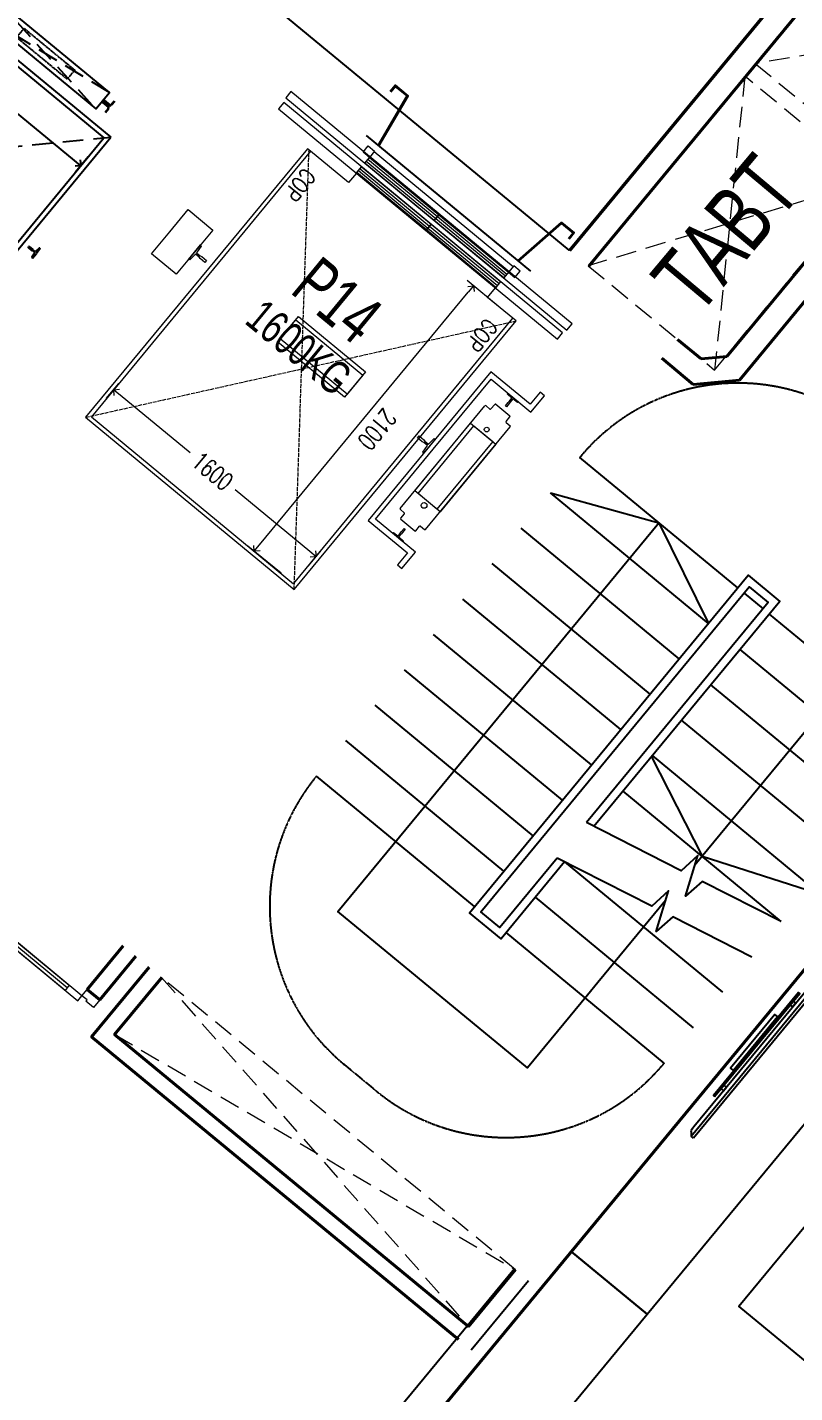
# Model space of a CAD drawing. Header units: millimetres. Extents: x -361702973 to 361248309, y -278557090 to 278849308.
# Drawn here: x -78973 to -74293, y 99618 to 107947 of the extents above; entities that cross this region are included whole.
import ezdxf
from ezdxf.enums import TextEntityAlignment as Align
from ezdxf.xclip import XClip

# ---------------------------------------------------------------- set-up
doc = ezdxf.new("R2010")
doc.units = ezdxf.units.MM
doc.header["$MEASUREMENT"] = 0
doc.header["$XCLIPFRAME"] = 0
doc.set_wipeout_variables(frame=1)
for name, pattern in [('CENTERX2', [4, 2.5, -0.5, 0.5, -0.5]), ('HIDDEN', [0.375, 0.25, -0.125]), ('PHANTOMX2', [5, 2.5, -0.5, 0.5, -0.5, 0.5, -0.5]), ('Xref_NT1+NT2_MBDV Cot vach_220729$0$ACAD_ISO02W100', [15, 12, -3]), ('Xref_NT1+NT2_MBDV Cot vach_220729$0$HIDDEN', [0.375, 0.25, -0.125])]:
    doc.linetypes.add(name, pattern=pattern)
for name, color, linetype in [('A-ANNO-ROOM', 50, 'Continuous'), ('A-CORE-OTLN', 160, 'Continuous'), ('A-DRAIN', 251, 'Continuous'), ('A-FLOR-STRS', 1, 'Continuous'), ('A-FURNITURE', 251, 'Continuous'), ('KT-Net manh', 139, 'Continuous'), ('KT-Noi that', 32, 'Continuous'), ('KT-Tuong', 1, 'Continuous'), ('Xref_NT1+NT2_MBDV Cot vach_220729$0$A-FLOR-STRS-ARROW', 8, 'Continuous'), ('Xref_NT1+NT2_MBDV Cot vach_220729$0$KT-Net manh', 139, 'Continuous'), ('Xref_NT1+NT2_MBDV Cot vach_220729$0$KT-Text', 7, 'Continuous'), ('Xref_NT1+NT2_MBDV Cot vach_220729$0$KT-Thay', 7, 'Continuous'), ('Xref_ST_MBDV Cot vach 30.7.2022$0$KT-Text', 7, 'Continuous')]:
    doc.layers.add(name, color=color, linetype=linetype)
for name, color, linetype, lineweight in [('CUA', 37, 'Continuous', 13), ('KT-lomo nuoc', 3, 'HIDDEN', 5), ('KT-Net cat', 1, 'Continuous', 40), ('SPE-MEP-HVAC', 140, 'Continuous', 0), ('Xref_NT1+NT2_MBDV Cot vach_220729$0$KT-Noi that', 36, 'Continuous', 9)]:
    doc.layers.add(name, color=color, linetype=linetype, lineweight=lineweight)
doc.styles.add('220126_HDN_HBA typical plan$0$211210_HDN_HBA_TYPICAL PLAN CORE OPT 1$0$HBA-Text', font='GOTHIC.TTF')
doc.styles.add('DIM', font='vnsimli.shx', dxfattribs={"width": 0.7})
doc.styles.add('Xref_NT1+NT2_MBDV Cot vach_220729$0$Arial', font='arial.ttf', dxfattribs={"width": 0.7})
doc.styles.add('Xref_NT1+NT2_MBDV Cot vach_220729$0$ROMANS', font='ROMANS.SHX')
doc.styles.add('Xref_NT1+NT2_MBDV Cot vach_220729$0$xref.N.Cot vach tang N2$0$DIM', font='vnsimli.shx', dxfattribs={"width": 0.7})
doc.dimstyles.new('CCU 1-100 A1', dxfattribs={"dimscale": 100, "dimtxt": 2.2, "dimasz": 1, "dimexe": 1, "dimexo": 0, "dimgap": 1, "dimtad": 1, "dimdec": 0, "dimdsep": 46, "dimtxsty": 'DIM', "dimblk1": 'ARCHTICK', "dimblk2": 'ARCHTICK', "dimsah": 1, "dimcen": 0, "dimdle": 1, "dimclrd": 256, "dimclre": 256, "dimclrt": 31, "dimadec": 0, "dimazin": 0, "dimtfac": 1, "dimtdec": 0, "dimtix": 1, "dimtmove": 2, "dimatfit": 3, "dimldrblk": 'ARCHTICK', "dimfxl": 8, "dimtolj": 1, "dimarcsym": 0})
doc.dimstyles.new('Xref_NT1+NT2_MBDV Cot vach_220729$0$xref.N.Cot vach tang N2$0$CCU 1-100 A1', dxfattribs={"dimscale": 100, "dimtxt": 2.2, "dimasz": 1, "dimexe": 1, "dimexo": 0, "dimgap": 1, "dimtad": 1, "dimdec": 0, "dimdsep": 46, "dimtxsty": 'Xref_NT1+NT2_MBDV Cot vach_220729$0$xref.N.Cot vach tang N2$0$DIM', "dimblk1": 'Xref_NT1+NT2_MBDV Cot vach_220729$0$xref.N.Cot vach tang N2$0$_ARCHTICK', "dimblk2": 'Xref_NT1+NT2_MBDV Cot vach_220729$0$xref.N.Cot vach tang N2$0$_ARCHTICK', "dimsah": 1, "dimcen": 0, "dimdle": 1, "dimclrd": 256, "dimclre": 256, "dimclrt": 31, "dimadec": 0, "dimazin": 0, "dimtfac": 1, "dimtdec": 0, "dimtix": 1, "dimtmove": 2, "dimatfit": 3, "dimldrblk": 'Xref_NT1+NT2_MBDV Cot vach_220729$0$xref.N.Cot vach tang N2$0$_ARCHTICK', "dimfxl": 8, "dimtolj": 1, "dimarcsym": 0})

# ---------------------------------------------------------------- blocks, each defined once
blk = doc.blocks.new('weqwq333')
blk.add_wipeout([(790, 0), (790, 22.5), (747.1, 22.5), (747.5, 25), (747.1, 27.5), (996, 27.5), (996, 37.5), (931, 37.5), (931, 57.5), (1231.9, 57.5), (1249.7, 59.1), (1267, 63.8), (1278.5, 73.1), (1290, 82.5), (1290, 102.5), (-160, 102.5), (-160, 82.5), (-148.5, 73.1), (-137, 63.8), (-119.7, 59.1), (-101.9, 57.5), (199, 57.5), (199, 37.5), (134, 37.5), (134, 27.5), (382.9, 27.5), (382.9, 22.5), (340, 22.5), (340, 0)]).dxf.layer = 'A-DRAIN'
at = {"layer": 'A-DRAIN'}
for p, q in [((-160, 102.5), (-160, 82.5)), ((1290, 102.5), (-160, 102.5)), ((-160, 102.5), (-160, 82.5)), ((1290, 82.5), (1290, 102.5)), ((1290, 82.5), (1290, 102.5)), ((-160, 82.5), (1290, 82.5)), ((-137, 63.8), (-160, 82.5)), ((-101.9, 57.5), (1231.9, 57.5)), ((1267, 63.8), (1290, 82.5))]:
    blk.add_line(p, q, dxfattribs=at)
for points in [[(134, 37.5), (996, 37.5), (996, 27.5), (134, 27.5)], [(199, 57.5), (229, 57.5), (229, 37.5), (199, 37.5)], [(340, 22.5), (790, 22.5), (790, 0), (340, 0)], [(931, 57.5), (901, 57.5), (901, 37.5), (931, 37.5)]]:
    blk.add_lwpolyline(points, close=True, dxfattribs=at)
for centre, radius, start, end in [((-101.9, 157.5), 100, 249.44395, 270), ((390, 25), 7.5, 160.52878, 199.47122), ((390, 25), 7.5, 340.52878, 19.47122), ((740, 25), 7.5, 160.52878, 199.47122), ((740, 25), 7.5, 340.52878, 19.47122), ((1231.9, 157.5), 100, 270, 290.55605)]:
    blk.add_arc(centre, radius, start, end, dxfattribs=at)
blk = doc.blocks.new('sl-ss')
at = {"layer": 'A-FURNITURE', "extrusion": (-1.83489e-19, -7.50692e-07, 1), "elevation": 0}
for points in [[(14047.7, 1608.1), (14047.7, 2208.1), (11897.7, 2208), (11897.7, 1608)], [(17641.2, 1606.6), (17641.1, 2206.6), (14047.7, 2208.1), (14047.7, 1608.1)]]:
    blk.add_lwpolyline(points, close=True, dxfattribs=at)
at = {"layer": 'A-FURNITURE', "extrusion": (-1.83489e-19, -7.50692e-07, 1), "elevation": 0.1}
blk.add_lwpolyline([(16691.2, -593.2), (17041.2, -593.2), (17041.1, 1206.8), (14441.1, 1206.7), (14441.2, -593.3), (14791.2, -593.2)], dxfattribs=at)
at = {"layer": 'A-FURNITURE', "extrusion": (1.05814e-19, 7.50692e-07, -1), "xscale": 0.9450000000000022, "yscale": 0.9450000000000022, "zscale": -0.9450000000000011, "rotation": 180.0012522701186}
blk.add_blockref('weqwq333', (-15207.2, 2171.9, -0.1), dxfattribs=at)
at = {"layer": 'KT-Net cat', "extrusion": (-1.83489e-19, -7.50692e-07, 1)}
blk.add_line((21530.2, 2208.2, 0), (11600.1, 2208.3, 0), dxfattribs=at)
blk = doc.blocks.new('_Open90')
at = {"color": 0, "linetype": 'ByBlock', "lineweight": -2}
for p, q in [((0, 0), (-1, 0)), ((-0.5, 0.5), (0, 0)), ((0, 0), (-0.5, -0.5))]:
    blk.add_line(p, q, dxfattribs=at)
blk = doc.blocks.new('*D107')
at = {"layer": 'Defpoints', "color": 5, "transparency": 16777216}
for p, q in [((-2230, 1494.3), (-2230, 1595.8)), ((-730, 1457.2), (-730, 1595.8)), ((-2180, 1545.8), (-1728.4, 1545.8)), ((-780, 1545.8), (-1371.8, 1545.8))]:
    blk.add_line(p, q, dxfattribs=at)
at = {"layer": 'Defpoints', "color": 0, "transparency": 16777216}
for p in [(-2230, 1545.8), (-2230, 1494.3, 0), (-730, 1457.2, 0)]:
    blk.add_point(p, dxfattribs=at)
at = {"layer": 'Defpoints', "color": 5, "transparency": 16777216, "xscale": 50, "yscale": 50, "zscale": 50, "rotation": 180}
blk.add_blockref('_Open90', (-2230, 1545.8), dxfattribs=at)
at = {"layer": 'Defpoints', "color": 5, "transparency": 16777216, "xscale": 50, "yscale": 50, "zscale": 50}
blk.add_blockref('_Open90', (-730, 1545.8), dxfattribs=at)
at = {"layer": 'Defpoints', "color": 5, "transparency": 16777216, "insert": (-1550.1, 1545.8), "char_height": 110, "attachment_point": 5, "style": 'DIM'}
blk.add_mtext('\\A1;1500', dxfattribs=at)
blk = doc.blocks.new('_ARCHTICK')
at = {"color": 0, "linetype": 'ByBlock', "const_width": 0.15}
blk.add_lwpolyline([(-0.5, -0.5), (0.5, 0.5)], dxfattribs=at)
blk = doc.blocks.new('*D108')
at = {"layer": 'Defpoints', "color": 5, "transparency": 16777216}
for p, q in [((-879.1, 1950), (-1000.2, 1950)), ((-950.2, 1900), (-950.2, 1328.3)), ((-950.2, 400), (-950.2, 971.7)), ((-879.1, 350), (-1000.2, 350))]:
    blk.add_line(p, q, dxfattribs=at)
at = {"layer": 'Defpoints', "color": 0, "transparency": 16777216}
for p in [(-879.1, 1950, 0), (-950.2, 350), (-879.1, 350, 0)]:
    blk.add_point(p, dxfattribs=at)
at = {"layer": 'Defpoints', "color": 5, "transparency": 16777216, "xscale": 50, "yscale": 50, "zscale": 50}
for p, rotation in [((-950.2, 1950), 90), ((-950.2, 350), 270)]:
    blk.add_blockref('_Open90', p, dxfattribs=dict(at, rotation=rotation))
at = {"layer": 'Defpoints', "color": 5, "transparency": 16777216, "insert": (-950.2, 1150), "char_height": 110, "attachment_point": 5, "rotation": 90, "style": 'DIM'}
blk.add_mtext('\\A1;1600', dxfattribs=at)
blk = doc.blocks.new('ĂERWER')
at = {"layer": 'Xref_NT1+NT2_MBDV Cot vach_220729$0$KT-Text', "extrusion": (-6.25826e-08, 5.24774e-08, 1), "style": 'Xref_NT1+NT2_MBDV Cot vach_220729$0$Arial', "width": 0.7}
blk.add_text('P14', height=300, rotation=320.44883, dxfattribs=at).set_placement((-77219.8, 105904.6, 0), align=Align.CENTER)
at = {"layer": 'Xref_NT1+NT2_MBDV Cot vach_220729$0$KT-Text', "style": 'Xref_NT1+NT2_MBDV Cot vach_220729$0$Arial', "width": 0.7}
blk.add_text('1600KG', height=200, rotation=320.44883, dxfattribs=at).set_placement((-77421, 105656, 0), align=Align.CENTER)
blk = doc.blocks.new('Xref_NT1+NT2_MBDV Cot vach_220729$0$xref.N.Cot vach tang N2$0$_Open90')
at = {"color": 0, "linetype": 'ByBlock', "lineweight": -2}
for p, q in [((0, 0), (-1, 0)), ((-0.5, 0.5), (0, 0)), ((0, 0), (-0.5, -0.5))]:
    blk.add_line(p, q, dxfattribs=at)
blk = doc.blocks.new('*D44')
at = {"layer": 'Defpoints', "color": 0, "transparency": 16777216}
for p in [(-424.2, -515), (-353.1, -515, 0), (-353.1, -2115, 0)]:
    blk.add_point(p, dxfattribs=at)
at = {"layer": 'Xref_NT1+NT2_MBDV Cot vach_220729$0$KT-Noi that', "color": 5, "transparency": 16777216}
for p, q in [((-353.1, -515), (-474.2, -515)), ((-424.2, -565), (-424.2, -1155)), ((-424.2, -2065), (-424.2, -1511.7)), ((-353.1, -2115), (-474.2, -2115))]:
    blk.add_line(p, q, dxfattribs=at)
at = {"layer": 'Xref_NT1+NT2_MBDV Cot vach_220729$0$KT-Noi that', "color": 5, "transparency": 16777216, "xscale": 50, "yscale": 50, "zscale": 50}
for p, rotation in [((-424.2, -515), 90), ((-424.2, -2115), 270)]:
    blk.add_blockref('Xref_NT1+NT2_MBDV Cot vach_220729$0$xref.N.Cot vach tang N2$0$_Open90', p, dxfattribs=dict(at, rotation=rotation))
at = {"layer": 'Xref_NT1+NT2_MBDV Cot vach_220729$0$KT-Noi that', "color": 5, "transparency": 16777216, "insert": (-424.2, -1333.3), "char_height": 110, "attachment_point": 5, "rotation": 90, "style": 'Xref_NT1+NT2_MBDV Cot vach_220729$0$xref.N.Cot vach tang N2$0$DIM'}
blk.add_mtext('\\A1;1600', dxfattribs=at)
blk = doc.blocks.new('Xref_NT1+NT2_MBDV Cot vach_220729$0$xref.N.Cot vach tang N2$0$_ARCHTICK')
at = {"color": 0, "linetype": 'ByBlock', "const_width": 0.15}
blk.add_lwpolyline([(-0.5, -0.5), (0.5, 0.5)], dxfattribs=at)
blk = doc.blocks.new('*D45')
at = {"layer": 'Defpoints', "color": 0, "transparency": 16777216}
for p in [(-2310, -615), (-210, -615), (-2310, -826.7)]:
    blk.add_point(p, dxfattribs=at)
at = {"layer": 'Xref_NT1+NT2_MBDV Cot vach_220729$0$KT-Noi that', "color": 5, "transparency": 16777216}
for p, q in [((-2310, -615), (-2310, -876.7)), ((-210, -615), (-210, -876.7)), ((-260, -826.7), (-2260, -826.7))]:
    blk.add_line(p, q, dxfattribs=at)
at = {"layer": 'Xref_NT1+NT2_MBDV Cot vach_220729$0$KT-Noi that', "color": 5, "transparency": 16777216, "xscale": 50, "yscale": 50, "zscale": 50, "rotation": 180}
blk.add_blockref('Xref_NT1+NT2_MBDV Cot vach_220729$0$xref.N.Cot vach tang N2$0$_Open90', (-2310, -826.7), dxfattribs=at)
at = {"layer": 'Xref_NT1+NT2_MBDV Cot vach_220729$0$KT-Noi that', "color": 5, "transparency": 16777216, "xscale": 50, "yscale": 50, "zscale": 50}
blk.add_blockref('Xref_NT1+NT2_MBDV Cot vach_220729$0$xref.N.Cot vach tang N2$0$_Open90', (-210, -826.7), dxfattribs=at)
at = {"layer": 'Xref_NT1+NT2_MBDV Cot vach_220729$0$KT-Noi that', "color": 5, "transparency": 16777216, "insert": (-1260, -721.7), "char_height": 110, "attachment_point": 5, "style": 'Xref_NT1+NT2_MBDV Cot vach_220729$0$xref.N.Cot vach tang N2$0$DIM'}
blk.add_mtext('\\A1;2100', dxfattribs=at)
blk = doc.blocks.new('A$C21AF0CCA')
at = {"layer": 'A-ANNO-ROOM', "insert": (1197.6, 814.7), "char_height": 600, "attachment_point": 2, "rotation": 0.10543, "style": '220126_HDN_HBA typical plan$0$211210_HDN_HBA_TYPICAL PLAN CORE OPT 1$0$HBA-Text'}
blk.add_mtext_dynamic_manual_height_columns('A2a+', width=722857412.874, gutter_width=9765.6, heights=[0], dxfattribs=at)
blk = doc.blocks.new('*U291')
at = {"layer": 'KT-lomo nuoc', "ltscale": 500}
for p, q in [((1782.9, 2159), (347, -286.5)), ((2129.9, 1872.4), (0, 0))]:
    blk.add_line(p, q, dxfattribs=at)
blk.add_lwpolyline([(1782.9, 2159), (2129.9, 1872.4), (347, -286.5), (0, 0)], close=True, dxfattribs=at)
blk = doc.blocks.new('*U281')
at = {"linetype": 'HIDDEN', "ltscale": 500}
for p, q in [((1052.4, 463.6), (403.1, -915.2)), ((1455.5, -451.6), (0, 0))]:
    blk.add_line(p, q, dxfattribs=at)
blk.add_lwpolyline([(1052.4, 463.6), (1455.5, -451.6), (403.1, -915.2), (0, 0)], close=True, dxfattribs=at)
blk = doc.blocks.new('*U280')
at = {"linetype": 'HIDDEN', "ltscale": 500}
for p, q in [((1372.7, 604.7), (403.1, -915.2)), ((1775.8, -310.5), (0, 0))]:
    blk.add_line(p, q, dxfattribs=at)
blk.add_lwpolyline([(1372.7, 604.7), (1775.8, -310.5), (403.1, -915.2), (0, 0)], close=True, dxfattribs=at)
blk = doc.blocks.new('*U309')
blk.add_line((-70, -100), (-70, -700))
for points in [[(-900, 100), (-840, 100), (-840, 40), (-850, 40), (-850, 0), (-900, 0)], [(0, 100), (-60, 100), (-60, 40), (-50, 40), (-50, 0), (0, 0)], [(-50, 0), (-50, -800), (-90, -800), (-90, 0)], [(-50, -100), (-90, -100), (-90, -700), (-50, -700)]]:
    blk.add_lwpolyline(points, close=True)
at = {"linetype": 'HIDDEN'}
blk.add_arc((-50, 0), 800, 180, 270, dxfattribs=at)
blk = doc.blocks.new('trucktnuoctang36')
at = {"layer": 'KT-Net cat', "elevation": 0}
for points in [[(10696.2, 1967), (10476.5, 1701)], [(12740.6, -434.3), (10503.3, 1412.9), (10853.9, 1836.9)], [(10773.3, 1903.4), (10553.6, 1637.4)], [(12804.3, -357.2), (10644.1, 1426.3), (10931, 1773.1)], [(10476.5, 1701), (10553.6, 1637.4)]]:
    blk.add_lwpolyline(points, dxfattribs=at)
at = {"layer": 'KT-Tuong'}
for p, q in [((12804.3, -357.2, 0), (13090.5, -9.9, 0)), ((12817.8, -498, 0), (13167.6, -73.6, 0))]:
    blk.add_line(p, q, dxfattribs=at)
at = {"layer": 'CUA', "xscale": -0.9999999999999982, "rotation": 230.4488274522181}
blk.add_blockref('*U309', (10476.5, 1701, 0), dxfattribs=at)
at = {"layer": 'KT-lomo nuoc', "linetype": 'HIDDEN', "xscale": -0.9999999999999997, "rotation": 10.8976534755902}
blk.add_blockref('*U291', (13089.7, -9.6, 0), dxfattribs=at)
at = {"layer": 'SPE-MEP-HVAC', "linetype": 'HIDDEN', "ltscale": 1000, "xscale": -1, "rotation": 254.2212213649985}
for name, p in [('*U281', (15322.6, 6712.5, 0)), ('*U280', (14303.8, 5478.9, 0))]:
    blk.add_blockref(name, p, dxfattribs=at)
blk = doc.blocks.new('răer')
at = {"layer": 'KT-Net cat', "ltscale": 0.5, "extrusion": (-0.000165563, 3.50768e-08, 1)}
for p, q in [((2901, 4649.4, 0.5), (1951, 4649.6, 0.3)), ((3100.9, 4449.3, 0.5), (2901, 4649.4, 0.5)), ((2838.8, 4499.4, 0.5), (201, 4500, 0)), ((2950.9, 4387.2, 0.5), (2838.8, 4499.4, 0.5)), ((3100.9, 4199.3, 0.5), (3100.9, 4449.3, 0.5)), ((2950.9, 4199.4, 0.5), (2950.9, 4387.2, 0.5)), ((2950.7, 3499.4, 0.5), (200.7, 3500, 0)), ((2950.7, 3349.4, 0.5), (200.7, 3350, 0))]:
    blk.add_line(p, q, dxfattribs=at)
at = {"layer": 'Xref_NT1+NT2_MBDV Cot vach_220729$0$A-FLOR-STRS-ARROW', "extrusion": (-0.000165563, 3.50768e-08, 1), "elevation": 0}
for points in [[(5286.3, 6948.6), (5404.1, 6422), (5538, 6400.2), (5299.4, 6299.6), (5435.7, 6281.1), (5577.2, 5648.5)], [(5567.2, 6948.5), (5685, 6421.9), (5818.9, 6400.1), (5580.3, 6299.5), (5716.6, 6281), (5858.1, 5648.4)]]:
    blk.add_lwpolyline(points, dxfattribs=at)
at = {"layer": 'Xref_NT1+NT2_MBDV Cot vach_220729$0$KT-Net manh', "linetype": 'Xref_NT1+NT2_MBDV Cot vach_220729$0$HIDDEN', "extrusion": (-0.000165563, 3.50768e-08, 1), "elevation": 0}
for points in [[(3886.5, 6949.2, 0.414131), (2636.3, 5699.7), (2636.2, 5449.2, 0.414131), (3885.9, 4199.2, 1.000029)], [(6406.3, 6948.3, -0.414131), (7656, 5698.3), (7656, 5447.7, -0.414131), (6405.7, 4198.3, -1.000029)]]:
    blk.add_lwpolyline(points, format="xyb", dxfattribs=at)
at = {"layer": 'Xref_NT1+NT2_MBDV Cot vach_220729$0$KT-Net manh', "extrusion": (-0.000165563, 3.50768e-08, 1), "elevation": 0}
for points in [[(5015.2, 5698.6), (5286.2, 6323.5), (5036.3, 6948.6)], [(5637.1, 6323.4), (6286.2, 6323.3), (6386.2, 6323.3), (6961.1, 6323.2), (6960.8, 4823.2), (3885.8, 4823.8)], [(3886.2, 6323.8), (5356.2, 6323.5)], [(4165.7, 4198.8), (3885.8, 4823.8), (4166, 5448.8)]]:
    blk.add_lwpolyline(points, dxfattribs=at)
at = {"layer": 'Xref_NT1+NT2_MBDV Cot vach_220729$0$KT-Thay', "extrusion": (-0.000165563, 2.22406e-08, 1)}
for p, q in [((3886.3, 6948.8, 0.6), (3886, 5698.8, 0.6)), ((4166.3, 6948.8, 0.7), (4166, 5698.8, 0.7)), ((4446.3, 6948.7, 0.7), (4446, 5698.7, 0.7)), ((4726.3, 6948.6, 0.8), (4726, 5698.6, 0.8)), ((5006.3, 6948.6, 0.8), (5006, 5698.6, 0.8)), ((5286.3, 6948.5, 0.9), (5286, 5698.5, 0.9)), ((5846.3, 6948.4, 1), (5846, 5698.4, 1)), ((6126.3, 6948.3, 1), (6126, 5698.3, 1)), ((6406.3, 6948.3, 1.1), (6406, 5698.3, 1.1)), ((3886, 5448.8, 0.6), (3885.7, 4198.8, 0.6)), ((4166, 5448.8, 0.7), (4165.7, 4198.8, 0.7)), ((4446, 5448.7, 0.7), (4445.7, 4198.7, 0.7)), ((4726, 5448.6, 0.8), (4725.7, 4198.6, 0.8)), ((5006, 5448.6, 0.8), (5005.7, 4198.6, 0.8)), ((5286, 5448.5, 0.9), (5285.7, 4198.5, 0.9)), ((5566, 5448.5, 0.9), (5565.7, 4198.5, 0.9)), ((5846, 5448.4, 1), (5845.7, 4198.4, 1)), ((6126, 5448.3, 1), (6125.7, 4198.3, 1)), ((6406, 5448.3, 1.1), (6405.7, 4198.3, 1.1))]:
    blk.add_line(p, q, dxfattribs=at)
at = {"layer": 'Xref_NT1+NT2_MBDV Cot vach_220729$0$KT-Thay', "extrusion": (-0.000165563, 3.50768e-08, 1)}
blk.add_line((3886, 5498.8, 0.6), (3886, 5648.8, 0.6), dxfattribs=at)
at = {"layer": 'Xref_NT1+NT2_MBDV Cot vach_220729$0$KT-Thay', "extrusion": (-0.000165563, 3.50768e-08, 1), "elevation": 0}
for points in [[(5846.9, 5698.4), (6456, 5698.3), (6456, 5448.3), (3786, 5448.8), (3786, 5698.8), (5566, 5698.5)], [(5858.1, 5648.4), (6406, 5648.3), (6406, 5498.3), (3836, 5498.8), (3836, 5648.8), (5577.2, 5648.5)]]:
    blk.add_lwpolyline(points, dxfattribs=at)
blk = doc.blocks.new('TM 1000kg')
at = {"layer": 'KT-Net manh'}
for p, q in [((-2850, 2500), (-2850, 1742.2)), ((-2832, 2500), (-2832, 1754.4)), ((-2550, 1692.7), (-2832, 1754.4)), ((-2500, 1800), (-2500, 500)), ((-2850, 1742.2), (-2847, 1742.2)), ((-2847, 1742.2), (-2847, 1739.2)), ((-2550, 1674.2), (-2847, 1739.2)), ((-2550, 625.8), (-2847, 560.8)), ((-2550, 607.3), (-2832, 545.6)), ((-2850, 557.8), (-2847, 557.8)), ((-2850, -100), (-2850, 557.8)), ((-2847, 557.8), (-2847, 560.8)), ((-2832, -100), (-2832, 545.6))]:
    blk.add_line(p, q, dxfattribs=at)
at = {"layer": 'KT-Net manh', "const_width": 2}
for points in [[(-2847, 1742.2), (-2832, 1754.4)], [(-2847, 557.8), (-2832, 545.6)]]:
    blk.add_lwpolyline(points, dxfattribs=at)
at = {"layer": 'KT-Net manh', "ltscale": 2}
for points in [[(-2510, 1700), (-2500, 1700), (-2500, 1650), (-2550, 1650), (-2550, 1700), (-2540, 1700), (-2540, 1690), (-2541.6, 1690), (-2541.6, 1698.4), (-2548.4, 1698.4), (-2548.4, 1651.6), (-2501.6, 1651.6), (-2501.6, 1698.4), (-2508.4, 1698.4), (-2508.4, 1690), (-2510, 1690)], [(-2510, 600), (-2500, 600), (-2500, 650), (-2550, 650), (-2550, 600), (-2540, 600), (-2540, 610), (-2541.6, 610), (-2541.6, 601.6), (-2548.4, 601.6), (-2548.4, 648.4), (-2501.6, 648.4), (-2501.6, 601.6), (-2508.4, 601.6), (-2508.4, 610), (-2510, 610)]]:
    blk.add_lwpolyline(points, close=True, dxfattribs=at)
at = {"layer": 'KT-Noi that', "linetype": 'Continuous', "ltscale": 2}
for p, q in [((-2460, 2080, 0), (-2460, 1700, 0)), ((-2400, 2080, 0), (-2460, 2080, 0)), ((-2400, 220, 0), (-2400, 2080, 0)), ((-2370, 220, 0), (-2370, 2080, 0)), ((-2370, 2080, 0), (-2310, 2080, 0)), ((-2310, 220, 0), (-2310, 2080, 0)), ((-2310, 1981, 0), (-700, 1981, 0)), ((-2230, 1950, 0), (-730, 1950, 0)), ((-2230, 1950, 0), (-2230, 1650, 0)), ((-730, 1950, 0), (-730, 350, 0)), ((-700, 1981, 0), (-700, 319, 0)), ((-2441.3, 620, 0), (-2441.3, 1680, 0)), ((-2411, 1680, 0), (-2441.3, 1680, 0)), ((-2411, 620, 0), (-2411, 1680, 0)), ((-2348, 625, 0), (-2348, 1675, 0)), ((-2348, 1675, 0), (-2314, 1675, 0)), ((-2314, 625, 0), (-2314, 1675, 0)), ((-2455, 650, 0), (-2455, 1650, 0)), ((-2310, 1650, 0), (-2230, 1650, 0)), ((-2411, 1150, 0), (-2441.3, 1150, 0)), ((-2314, 1150, 0), (-2348, 1150, 0)), ((-2460, 220, 0), (-2460, 600, 0)), ((-2411, 620, 0), (-2441.3, 620, 0)), ((-2348, 625, 0), (-2314, 625, 0)), ((-2310, 650, 0), (-2230, 650, 0)), ((-2230, 350, 0), (-2230, 650, 0)), ((-2230, 350, 0), (-730, 350, 0)), ((-2310, 319, 0), (-700, 319, 0)), ((-2400, 220, 0), (-2460, 220, 0)), ((-2370, 220, 0), (-2310, 220, 0))]:
    blk.add_line(p, q, dxfattribs=at)
at = {"layer": 'KT-Noi that', "linetype": 'Continuous'}
for p, q in [((-1572.5, 2077, 0), (-1572.5, 2082, 0)), ((-1572.5, 2082, 0), (-1535, 2082, 0)), ((-1569.5, 2074, 0), (-1540.1, 2070.9, 0)), ((-1540, 2021, 0), (-1540, 2050, 0)), ((-1539, 2020, 0), (-1535, 2020, 0)), ((-1537.1, 2054.1, 0), (-1537.1, 2067.9, 0)), ((-1497.5, 2082, 0), (-1535, 2082, 0)), ((-1531, 2020, 0), (-1535, 2020, 0)), ((-1532.9, 2054.1, 0), (-1532.9, 2067.9, 0)), ((-1530, 2021, 0), (-1530, 2050, 0)), ((-1500.5, 2074, 0), (-1529.9, 2070.9, 0)), ((-1497.5, 2077, 0), (-1497.5, 2082, 0)), ((-603.5, 1460, 0), (-574.4, 1460, 0)), ((-603.5, 1456.8, 0), (-603.5, 1460, 0)), ((-603.5, 1456.8, 0), (-574.4, 1456.8, 0)), ((-568.2, 1406.2, 0), (-568.2, 1450.6, 0)), ((-565, 1406.2, 0), (-565, 1450.6, 0)), ((-555, 1406.2, 0), (-555, 1450.6, 0)), ((-551.8, 1406.2, 0), (-551.8, 1450.6, 0)), ((-516.5, 1460, 0), (-545.6, 1460, 0)), ((-516.5, 1456.8, 0), (-545.6, 1456.8, 0)), ((-516.5, 1456.8, 0), (-516.5, 1460, 0)), ((-558, 1403.2, 0), (-562, 1403.2, 0)), ((-558, 1400, 0), (-562, 1400, 0)), ((-558, 500, 0), (-562, 500, 0)), ((-603.5, 443.2, 0), (-574.4, 443.2, 0)), ((-603.5, 440, 0), (-574.4, 440, 0)), ((-568.2, 493.8, 0), (-568.2, 449.4, 0)), ((-565, 493.8, 0), (-565, 449.4, 0)), ((-558, 496.8, 0), (-562, 496.8, 0)), ((-555, 493.8, 0), (-555, 449.4, 0)), ((-551.8, 493.8, 0), (-551.8, 449.4, 0)), ((-516.5, 443.2, 0), (-545.6, 443.2, 0)), ((-516.5, 440, 0), (-545.6, 440, 0)), ((-1540, 279, 0), (-1540, 250, 0)), ((-1539, 280, 0), (-1535, 280, 0)), ((-1531, 280, 0), (-1535, 280, 0)), ((-1530, 279, 0), (-1530, 250, 0)), ((-1572.5, 223, 0), (-1572.5, 218, 0)), ((-1572.5, 218, 0), (-1535, 218, 0)), ((-1569.5, 226, 0), (-1540.1, 229.1, 0)), ((-1537.1, 245.9, 0), (-1537.1, 232.1, 0)), ((-1497.5, 218, 0), (-1535, 218, 0)), ((-1532.9, 245.9, 0), (-1532.9, 232.1, 0)), ((-1500.5, 226, 0), (-1529.9, 229.1, 0)), ((-1497.5, 223, 0), (-1497.5, 218, 0))]:
    blk.add_line(p, q, dxfattribs=at)
at = {"layer": 'KT-Noi that', "linetype": 'HIDDEN', "ltscale": 500}
for p, q in [((-2370, 1981, 0), (-700, 319, 0)), ((-2370, 319, 0), (-700, 1981, 0)), ((-495, 1400, 0), (-625, 500, 0)), ((-495, 500, 0), (-625, 1400, 0))]:
    blk.add_line(p, q, dxfattribs=at)
at = {"layer": 'KT-Noi that', "linetype": 'CENTERX2'}
for p, q in [((-1815, 1236, 0), (-1815, 1066.7, 0)), ((-1155, 1236, 0), (-1155, 1066.7, 0))]:
    blk.add_line(p, q, dxfattribs=at)
at = {"layer": 'KT-Noi that', "linetype": 'Continuous', "ltscale": 2, "elevation": 0}
for points in [[(-2485, 1700), (-2445, 1700), (-2445, 1650), (-2485, 1650)], [(-495, 1400), (-625, 1400), (-625, 500), (-495, 500)], [(-2485, 600), (-2445, 600), (-2445, 650), (-2485, 650)]]:
    blk.add_lwpolyline(points, close=True, dxfattribs=at)
at = {"layer": 'KT-Noi that', "linetype": 'PHANTOMX2', "elevation": 0}
for points in [[(-1635, 1186), (-1635, 1114), (-1995, 1114), (-1995, 1186)], [(-975, 1186), (-975, 1114), (-1335, 1114), (-1335, 1186)], [(-524, 1150), (-524, 750), (-596, 750), (-596, 1150)]]:
    blk.add_lwpolyline(points, close=True, dxfattribs=at)
at = {"layer": 'KT-Noi that', "linetype": 'Continuous'}
for centre, radius, start, end in [((-1569.5, 2077, 0), 3, 180, 270), ((-1540.1, 2067.9, 0), 3, 0, 90), ((-1542.3, 2054.7, 0), 5.25, 295.66972, 353.31728), ((-1539, 2021, 0), 1, 180, 270), ((-1529.9, 2067.9, 0), 3, 90, 180), ((-1527.7, 2054.7, 0), 5.25, 186.68272, 244.33028), ((-1531, 2021, 0), 1, 270, 0), ((-1500.5, 2077, 0), 3, 270, 0), ((-574.4, 1450.6, 0), 9.4, 0, 90), ((-574.4, 1450.6, 0), 6.2, 0, 90), ((-545.6, 1450.6, 0), 9.4, 90, 180), ((-545.6, 1450.6, 0), 6.2, 90, 180), ((-562, 1406.2, 0), 6.2, 180, 270), ((-562, 1406.2, 0), 3, 180, 270), ((-558, 1406.2, 0), 3, 270, 0), ((-558, 1406.2, 0), 6.2, 270, 0), ((-562, 493.8, 0), 6.2, 90, 180), ((-558, 493.8, 0), 6.2, 0, 90), ((-574.4, 449.4, 0), 6.2, 270, 0), ((-574.4, 449.4, 0), 9.4, 270, 0), ((-562, 493.8, 0), 3, 90, 180), ((-558, 493.8, 0), 3, 0, 90), ((-545.6, 449.4, 0), 9.4, 180, 270), ((-545.6, 449.4, 0), 6.2, 180, 270), ((-1539, 279, 0), 1, 90, 180), ((-1542.3, 245.3, 0), 5.25, 6.68272, 64.33028), ((-1527.7, 245.3, 0), 5.25, 115.66972, 173.31728), ((-1531, 279, 0), 1, 0, 90), ((-1569.5, 223, 0), 3, 90, 180), ((-1540.1, 232.1, 0), 3, 270, 0), ((-1529.9, 232.1, 0), 3, 180, 270), ((-1500.5, 223, 0), 3, 0, 90)]:
    blk.add_arc(centre, radius, start, end, dxfattribs=at)
at = {"layer": 'Defpoints', "color": 5}
for base, p1, p2, angle, picture, middle in [((-950.2, 350), (-879.1, 1950, 0), (-879.1, 350, 0), 90, '*D108', (-950.2, 1150)), ((-2230, 1545.8), (-730, 1457.2, 0), (-2230, 1494.3, 0), 180, '*D107', (-1550.1, 1545.8))]:
    dim = blk.add_linear_dim(base=base, p1=p1, p2=p2, angle=angle, dimstyle='CCU 1-100 A1', override={"dimscale": 50, "dimblk1": 'Open90', "dimblk2": 'Open90', "dimclrd": 5, "dimclre": 5, "dimclrt": 5, "dimlwd": 65535, "dimlwe": 65535}, dxfattribs=at)
    dim.commit()
    dim.dimension.update_dxf_attribs({"geometry": picture, "text_midpoint": middle, "dimtype": 128})
blk = doc.blocks.new('Xref_NT1+NT2_MBDV Cot vach_220729$0$TMCC')
at = {"layer": 'Xref_NT1+NT2_MBDV Cot vach_220729$0$KT-Noi that', "linetype": 'Continuous', "ltscale": 2}
for p, q in [((-1938.3, -164.7, 0), (-1932.3, -167.2, 0)), ((-1938.3, -247.2, 0), (-1938.3, -164.7, 0)), ((-1839.3, -261.4, 0), (-1839.3, -150.6, 0)), ((-1798.8, -146, 0), (-1834.7, -146, 0)), ((-1794.2, -141.4, 0), (-1794.2, -110.6, 0)), ((-978.4, -106, 0), (-1789.6, -106, 0)), ((-1652, -306, 0), (-1652, -106, 0)), ((-1652, -106, 0), (-1118, -106, 0)), ((-1652, -281, 0), (-1652, -131, 0)), ((-1652, -131, 0), (-1118, -131, 0)), ((-1118, -106, 0), (-1118, -306, 0)), ((-1118, -131, 0), (-1118, -281, 0)), ((-973.8, -141.4, 0), (-973.8, -110.6, 0)), ((-933.9, -146, 0), (-969.2, -146, 0)), ((-929.3, -261.4, 0), (-929.3, -150.6, 0)), ((-837.8, -167.2, 0), (-831.8, -164.7, 0)), ((-831.8, -164.7, 0), (-831.8, -247.2, 0)), ((-2515, -215, 0), (-2515, -2440, 0)), ((-2465, -215, 0), (-2515, -215, 0)), ((-2465, -2440, 0), (-2465, -215, 0)), ((-1932.3, -244.7, 0), (-1938.3, -247.2, 0)), ((-1932.3, -167.2, 0), (-1930.1, -202.2, 0)), ((-1930.1, -209.7, 0), (-1932.3, -244.7, 0)), ((-1930.1, -202.2, 0), (-1905.4, -202.2, 0)), ((-1905.4, -209.7, 0), (-1930.1, -209.7, 0)), ((-1905.4, -202.2, 0), (-1895.4, -202, 0)), ((-1895.4, -210.5, 0), (-1905.4, -209.7, 0)), ((-1895.4, -202, 0), (-1870, -201.5, 0)), ((-1870, -210.5, 0), (-1895.4, -210.5, 0)), ((-1870, -201.5, 0), (-1870, -210.5, 0)), ((-900, -210.5, 0), (-900, -201.5, 0)), ((-900, -201.5, 0), (-874.6, -201.5, 0)), ((-874.6, -210, 0), (-900, -210.5, 0)), ((-874.6, -201.5, 0), (-864.6, -202.2, 0)), ((-864.6, -209.7, 0), (-874.6, -210, 0)), ((-864.6, -202.2, 0), (-840, -202.2, 0)), ((-840, -209.7, 0), (-864.6, -209.7, 0)), ((-840, -202.2, 0), (-837.8, -167.2, 0)), ((-837.8, -244.7, 0), (-840, -209.7, 0)), ((-831.8, -247.2, 0), (-837.8, -244.7, 0)), ((-1798.8, -266, 0), (-1834.7, -266, 0)), ((-1794.2, -301.4, 0), (-1794.2, -270.6, 0)), ((-978.4, -306, 0), (-1789.6, -306, 0)), ((-1118, -281, 0), (-1652, -281, 0)), ((-1118, -306, 0), (-1652, -306, 0)), ((-973.8, -301.4, 0), (-973.8, -270.6, 0)), ((-933.9, -266, 0), (-969.2, -266, 0)), ((-1439.5, -419, 0), (-1442, -411, 0)), ((-1442, -411, 0), (-1328, -411, 0)), ((-1328, -411, 0), (-1330.5, -419, 0)), ((-185, -490, 0), (-2310, -490, 0)), ((-2310, -490, 0), (-2310, -515, 0)), ((-1390, -423, 0), (-1439.5, -419, 0)), ((-1393, -462, 0), (-1390, -452, 0)), ((-1393, -500, 0), (-1393, -462, 0)), ((-1390, -452, 0), (-1390, -423, 0)), ((-1330.5, -419, 0), (-1380, -423, 0)), ((-1380, -423, 0), (-1380, -452, 0)), ((-1380, -452, 0), (-1377, -462, 0)), ((-1377, -462, 0), (-1377, -500, 0)), ((-185, -2140, 0), (-185, -490, 0)), ((-210, -515, 0), (-2310, -515, 0)), ((-2310, -515, 0), (-2310, -715, 0)), ((-1377, -500, 0), (-1393, -500, 0)), ((-210, -2115, 0), (-210, -515, 0)), ((-2510, -665, 0), (-2560, -665, 0)), ((-2560, -665, 0), (-2560, -715, 0)), ((-2510, -715, 0), (-2510, -665, 0)), ((-2560, -715, 0), (-2510, -715, 0)), ((-2555, -1815, 0), (-2555, -715, 0)), ((-2310, -715, 0), (-2385, -715, 0)), ((-1485, -1000, 0), (-1285, -1000, 0)), ((-1485, -1530, 0), (-1485, -1000, 0)), ((-1460, -1000, 0), (-1310, -1000, 0)), ((-1460, -1530, 0), (-1460, -1000, 0)), ((-1310, -1000, 0), (-1310, -1530, 0)), ((-1285, -1000, 0), (-1285, -1530, 0)), ((-1285, -1530, 0), (-1485, -1530, 0)), ((-1310, -1530, 0), (-1460, -1530, 0)), ((-2560, -1865, 0), (-2560, -1815, 0)), ((-2560, -1815, 0), (-2510, -1815, 0)), ((-2510, -1815, 0), (-2510, -1865, 0)), ((-2385, -1815, 0), (-2310, -1815, 0)), ((-2310, -1815, 0), (-2310, -2115, 0)), ((-2510, -1865, 0), (-2560, -1865, 0)), ((-2310, -2115, 0), (-210, -2115, 0)), ((-2310, -2115, 0), (-2310, -2140, 0)), ((-2310, -2140, 0), (-185, -2140, 0)), ((-1393, -2218, 0), (-1393, -2180, 0)), ((-1393, -2180, 0), (-1377, -2180, 0)), ((-1390, -2228, 0), (-1393, -2218, 0)), ((-1390, -2257, 0), (-1390, -2228, 0)), ((-1377, -2218, 0), (-1380, -2228, 0)), ((-1380, -2228, 0), (-1380, -2257, 0)), ((-1377, -2180, 0), (-1377, -2218, 0)), ((-1442, -2269, 0), (-1439.5, -2261, 0)), ((-1328, -2269, 0), (-1442, -2269, 0)), ((-1439.5, -2261, 0), (-1390, -2257, 0)), ((-1380, -2257, 0), (-1330.5, -2261, 0)), ((-1330.5, -2261, 0), (-1328, -2269, 0)), ((-2515, -2440, 0), (-2465, -2440, 0))]:
    blk.add_line(p, q, dxfattribs=at)
at = {"layer": 'Xref_NT1+NT2_MBDV Cot vach_220729$0$KT-Noi that', "linetype": 'Xref_NT1+NT2_MBDV Cot vach_220729$0$ACAD_ISO02W100', "ltscale": 2}
for p, q in [((-185, -490, 0), (-2310, -2127.5, 0)), ((-185, -2140, 0), (-2310, -490, 0))]:
    blk.add_line(p, q, dxfattribs=at)
at = {"layer": 'Xref_NT1+NT2_MBDV Cot vach_220729$0$KT-Noi that', "linetype": 'Continuous', "ltscale": 2, "elevation": 0}
for points in [[(-1385, -411), (-796.8, -411), (-796.8, -100), (-701.8, -100), (-701.8, -65), (-831.8, -65), (-831.8, -381), (-1385, -381), (-1938.3, -381), (-1938.3, -65), (-2068.3, -65), (-2068.3, -100), (-1973.3, -100), (-1973.3, -411), (-1385, -411)], [(-2385, -2430), (-2385, -225), (-2435, -225), (-2435, -2430)], [(-2510, -715), (-2465, -715), (-2465, -1265), (-2510, -1265)], [(-2435, -715), (-2390, -715), (-2390, -1265), (-2435, -1265)], [(-2510, -1265), (-2465, -1265), (-2465, -1815), (-2510, -1815)], [(-2435, -1265), (-2390, -1265), (-2390, -1815), (-2435, -1815)], [(-1385, -2269), (-1210, -2269), (-1210, -2465), (-1385, -2465), (-1560, -2465), (-1560, -2269), (-1385, -2269)]]:
    blk.add_lwpolyline(points, close=True, dxfattribs=at)
for points in [[(-2495, -1265), (-2495, -715)], [(-2480, -1265), (-2480, -715)], [(-2420, -1265), (-2420, -715)], [(-2405, -1265), (-2405, -715)], [(-2495, -1815), (-2495, -1265)], [(-2480, -1815), (-2480, -1265)], [(-2420, -1815), (-2420, -1265)], [(-2405, -1815), (-2405, -1265)]]:
    blk.add_lwpolyline(points, dxfattribs=at)
at = {"layer": 'Xref_NT1+NT2_MBDV Cot vach_220729$0$KT-Noi that', "linetype": 'Continuous', "ltscale": 2}
for centre, radius in [((-1685, -206, 0), 14.5), ((-1085, -206, 0), 17.5)]:
    blk.add_circle(centre, radius, dxfattribs=at)
for centre, start, end in [((-1834.7, -150.6, 0), 90, 180), ((-1798.8, -141.4, 0), 270, 0), ((-1789.6, -110.6, 0), 90, 180), ((-978.4, -110.6, 0), 0, 90), ((-969.2, -141.4, 0), 180, 270), ((-933.9, -150.6, 0), 0, 90), ((-1834.7, -261.4, 0), 180, 270), ((-1798.8, -270.6, 0), 0, 90), ((-1789.6, -301.4, 0), 180, 270), ((-978.4, -301.4, 0), 270, 0), ((-969.2, -270.6, 0), 90, 180), ((-933.9, -261.4, 0), 270, 0)]:
    blk.add_arc(centre, 4.61, start, end, dxfattribs=at)
at = {"layer": 'Xref_NT1+NT2_MBDV Cot vach_220729$0$KT-Noi that', "linetype": 'Continuous', "ltscale": 2, "style": 'Xref_NT1+NT2_MBDV Cot vach_220729$0$ROMANS', "width": 0.75}
for p in [(-2110, -595, 0), (-2110, -2035, 0)]:
    blk.add_text('COP', height=100, dxfattribs=at).set_placement(p, align=Align.MIDDLE)
at = {"layer": 'Xref_NT1+NT2_MBDV Cot vach_220729$0$KT-Noi that', "color": 5}
dim = blk.add_linear_dim(base=(-424.2, -515, 0), p1=(-353.1, -2115, 0), p2=(-353.1, -515, 0), angle=270, dimstyle='Xref_NT1+NT2_MBDV Cot vach_220729$0$xref.N.Cot vach tang N2$0$CCU 1-100 A1', override={"dimscale": 50, "dimblk1": 'Xref_NT1+NT2_MBDV Cot vach_220729$0$xref.N.Cot vach tang N2$0$_Open90', "dimblk2": 'Xref_NT1+NT2_MBDV Cot vach_220729$0$xref.N.Cot vach tang N2$0$_Open90', "dimclrd": 5, "dimclre": 5, "dimclrt": 5, "dimlwd": 65535, "dimlwe": 65535}, dxfattribs=at)
dim.commit()
dim.dimension.update_dxf_attribs({"geometry": '*D44', "text_midpoint": (-424.2, -1333.3, 0), "dimtype": 128})
dim = blk.add_linear_dim(base=(-2310, -826.7, 0), p1=(-210, -615, 0), p2=(-2310, -615, 0), angle=180, dimstyle='Xref_NT1+NT2_MBDV Cot vach_220729$0$xref.N.Cot vach tang N2$0$CCU 1-100 A1', override={"dimscale": 50, "dimblk1": 'Xref_NT1+NT2_MBDV Cot vach_220729$0$xref.N.Cot vach tang N2$0$_Open90', "dimblk2": 'Xref_NT1+NT2_MBDV Cot vach_220729$0$xref.N.Cot vach tang N2$0$_Open90', "dimclrd": 5, "dimclre": 5, "dimclrt": 5, "dimlwd": 65535, "dimlwe": 65535}, dxfattribs=at)
dim.commit()
dim.dimension.update_dxf_attribs({"geometry": '*D45', "text_midpoint": (-1260, -721.7, 0)})
blk = doc.blocks.new('A$C667142F9')
at = {"layer": 'Xref_NT1+NT2_MBDV Cot vach_220729$0$KT-Net manh'}
blk.add_line((2769.5, 1269.2), (1941.7, 266.8), dxfattribs=at)
at = {"layer": 'Xref_NT1+NT2_MBDV Cot vach_220729$0$KT-Net manh', "elevation": 0}
for points in [[(2705.8, 1192.1), (3012.1, 1013.4), (3075.7, 1090.3), (3037.1, 1122.2)], [(2709.1, 1196.1), (3010.7, 1019.5), (3068.6, 1089.6), (3033.9, 1118.3)], [(2002.1, 340), (2232.5, 77.2), (2174.6, 7), (2139.9, 35.7)], [(2005.4, 343.9), (2238.8, 77), (2175.3, 0), (2136.7, 31.8)]]:
    blk.add_lwpolyline(points, dxfattribs=at)
at = {"layer": 'Xref_NT1+NT2_MBDV Cot vach_220729$0$KT-Noi that', "rotation": 140.448826737169}
blk.add_blockref('Xref_NT1+NT2_MBDV Cot vach_220729$0$TMCC', (-454.7, 1448.2), dxfattribs=at)

msp = doc.modelspace()

# ---------------------------------------------------------------- block references
at = {"layer": 'A-FLOR-STRS', "extrusion": (-5.78826e-07, 4.78016e-07, 1), "rotation": 50.44882673718962}
msp.add_blockref('sl-ss', (-82897.7, 88241.5, 0.1), dxfattribs=at)
at = {"layer": 'KT-Noi that', "rotation": 50.44882673717305}
msp.add_blockref('TM 1000kg', (-77772.3, 107612.9, 0), dxfattribs=at)

# ---------------------------------------------------------------- next in the draw order: linework, layer by layer
at = {"layer": 'Defpoints', "ltscale": 0.5, "elevation": 0}
msp.add_lwpolyline([(-78092.9, 108591.1), (-76341.8, 110711.4), (-73916.5, 108708.6), (-75667.6, 106588.2)], close=True, dxfattribs=at)
at = {"layer": 'KT-Tuong', "ltscale": 0.5}
msp.add_line((-76002, 100373.2), (-77368.3, 98719.6), dxfattribs=at)

# ---------------------------------------------------------------- next in the draw order: block references
at = {"layer": 'A-ANNO-ROOM'}
for p in [(-193366.6, 192838, 0), (-194725.1, 187914.8, 0), (-204628.5, 156603.4, 0), (-263479.6, 50485.1, 0), (-269121.2, 49296.6, 0), (-249390.3, 45734.4, 0), (-231828.1, 44407.8, 0), (-260545.4, 42210.5, 0), (-266006, 40714.4, 0), (-231175.9, 40645.5, 0), (-228303.7, 35687.8, 0)]:
    msp.add_blockref('A$C21AF0CCA', p, dxfattribs=at)
at = {"layer": 'A-CORE-OTLN', "rotation": 90}
msp.add_blockref('A$C667142F9', (-75637.3, 104517.6), dxfattribs=at)
at = {"layer": 'KT-Tuong'}
msp.add_blockref('trucktnuoctang36', (-89084.7, 100377.1, 0), dxfattribs=at)
at = {"layer": 'Xref_NT1+NT2_MBDV Cot vach_220729$0$KT-Thay', "extrusion": (-0.000105425, -0.000127658, 1), "rotation": 230.461032587975}
msp.add_blockref('răer', (-76368.4, 110992.8, -6.1), dxfattribs=at)
at = {"layer": 'Xref_ST_MBDV Cot vach 30.7.2022$0$KT-Text'}
ref = msp.add_blockref('ĂERWER', (42.7, 261.9, 0), dxfattribs=at)
XClip(ref).set_block_clipping_path([(-144477.0074103733, 60903.2857308239), (7522.9925896267, 145973.2060304426)])

# ---------------------------------------------------------------- next in the draw order: texts
at = {"layer": 'Xref_NT1+NT2_MBDV Cot vach_220729$0$KT-Text', "extrusion": (-7.73991e-08, -2.60739e-08, 1), "style": 'Xref_NT1+NT2_MBDV Cot vach_220729$0$Arial', "width": 0.7}
msp.add_text('TABT', height=400, rotation=50, dxfattribs=at).set_placement((-74559.3, 106560, 0), align=Align.CENTER)

doc.saveas('drawing.dxf')
